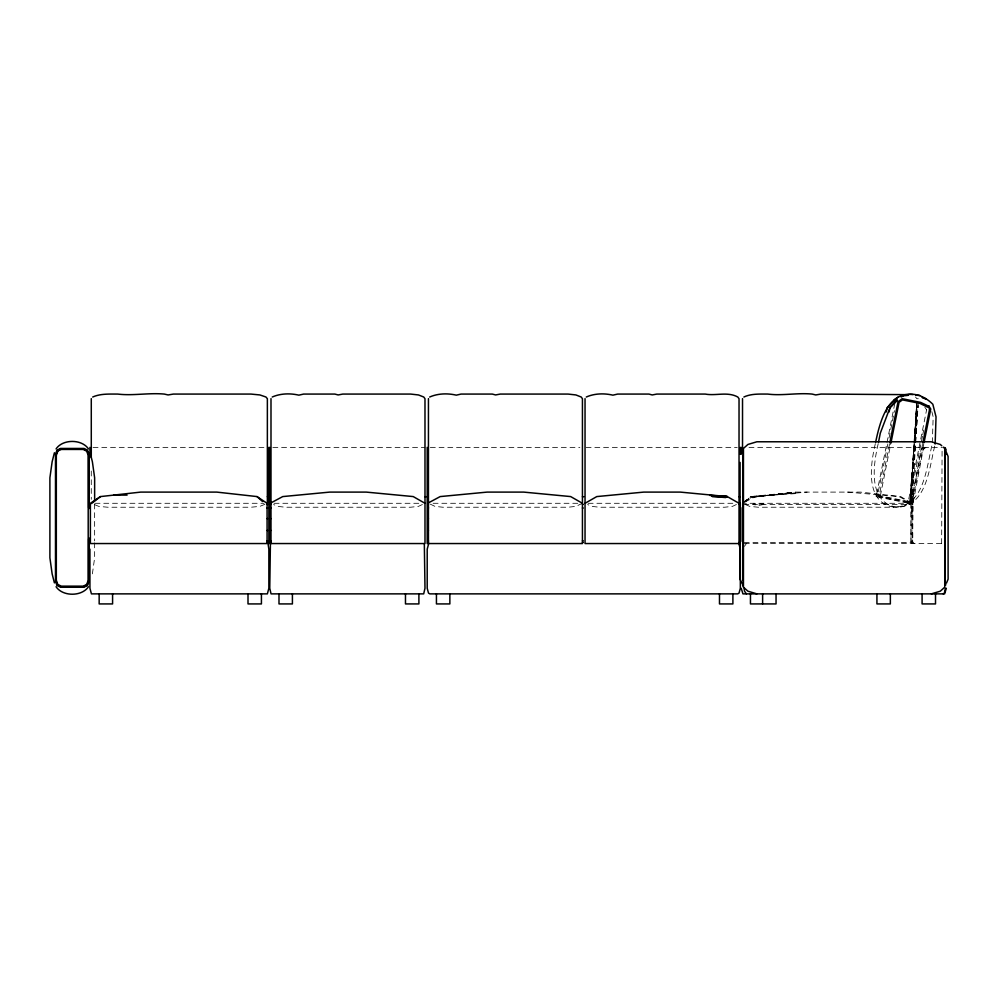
<?xml version="1.0" encoding="UTF-8"?>
<svg xmlns="http://www.w3.org/2000/svg" width="998" height="998" viewBox="0 0 998 998"><rect width="100%" height="100%" fill="white"/><g stroke="black" fill="none" stroke-linecap="round" stroke-linejoin="round"><path stroke-width="0.75" stroke-dasharray="4.99 3.74" d="M911.798 501.969L910.376 501.969L910.376 494.521L914.43 444.409M911.798 494.521L911.798 496.717L910.376 496.705M745.369 504.514L749.635 506.36L758.181 507.234L894.732 507.234L903.265 506.36L910.376 503.291L910.376 494.521M915.278 439.769L916.863 408.98M916.351 425.834L916.863 402.743M932.332 442.625L933.167 416.877L931.745 411.263M916.713 404.739L914.555 443.062M911.91 513.346L913.881 493.411M916.863 409.854L910.376 501.969L914.205 441.652M914.305 440.106L916.763 401.446M910.376 501.969L916.863 402.331L914.555 442.9M910.376 494.734L916.75 403.878M911.798 494.734L918.073 405.413M910.376 503.291L915.166 441.328M910.376 495.831L914.43 444.621M92.39 573.862L94.635 557.845L94.635 542.45M875.346 443.661C870.281 464.968 864.817 503.316 894.57 507.234C924.697 506.098 926.518 466.103 932.294 444.073M878.215 443.661C873.15 464.968 867.674 503.316 897.427 507.234C926.992 506.223 929.275 467.338 934.852 445.582M922.464 436.188L909.041 503.291L876.144 496.705L894.832 403.292M887.833 443.973L877.454 495.831L908.168 501.969L926.643 409.592M889.018 438.06L894.495 410.64M911.923 543.548L911.91 503.291L879.013 496.705L889.53 444.11M880.361 495.831L890.703 443.973M922.763 434.666L923.674 430.088M922.539 444.422L911.024 501.969L880.323 495.831M847.327 492.101L898.998 496.58L911.923 503.291L923.799 443.811M876.144 496.705L876.618 494.521M879.013 496.705L879.488 494.521M744.458 546.343L746.404 543.548M922.639 449.611L925.371 447.366M941.638 543.548L942.087 449.587M745.281 501.37L750.87 496.58L795.606 492.101L860.463 492.101L900.72 496.58L911.91 503.291M743.048 502.443L750.87 496.58L795.606 492.862M743.048 503.179L750.87 497.69L791.127 492.55M744.483 501.695L750.87 497.69L795.606 492.101M745.119 501.944L755.461 496.58L807.133 492.101M923.3 447.366L921.054 449.611L911.436 503.341L910.999 541.303L911.436 542.887L912.783 543.548L912.783 503.291L742.537 503.291M422.379 504.514L418.461 506.36L410.627 507.234L285.353 507.234L277.519 506.36L273.602 504.514M582.433 503.291L575.908 506.36L568.074 507.234L442.8 507.234L434.966 506.36L429.751 503.903M736.412 504.514L732.507 506.36L724.673 507.234L599.399 507.234L591.565 506.36L587.647 504.514M264.882 504.314L259.904 506.36L250.96 507.234L107.697 507.234L98.74 506.36L93.762 504.314M925.895 447.366L923.162 449.611L913.008 503.341L912.422 541.303L913.083 542.887L914.667 543.548M763.894 503.291L758.268 504.402L753.128 503.291M763.894 504.402L758.268 505.524L753.128 504.402M795.606 493.611L750.87 496.58L754.875 496.418M918.285 398.701L916.863 398.701L915.515 397.017M916.863 407.221L918.285 407.221L916.863 406.136M93.051 447.366L265.755 447.366M272.866 447.366L424.986 447.366M430.325 447.366L579.875 447.366M586.113 447.366L737.223 447.366M748.999 447.366L942.249 447.366M95.035 503.291L263.971 503.291M274.101 503.291L421.867 503.291M433.107 503.291L579.314 503.291M588.146 503.291L734.366 503.291M743.735 504.402L910.787 504.402L910.787 542.425L743.51 542.425M911.923 504.402L912.783 504.402M911.923 508.019L912.783 508.019M911.923 540.841L912.783 540.841M911.923 542.425L912.783 542.425M744.321 543.548L944.619 543.548M914.143 543.548L912.559 542.887L911.91 541.303M924.834 407.221L926.581 409.854M918.285 402.394L911.798 503.291L911.798 495.831M94.635 503.965L94.635 540.916M91.28 471.019L91.28 499.337"/><path stroke-width="1.5" d="M935.151 444.073L936.037 416.877L932.831 404.252C924.659 396.056 912.022 390.63 901.157 397.017M946.329 588.271L944.619 593.872L742.936 593.872L741.227 588.271M945.455 588.271L944.333 593.124L943.222 593.872M875.645 442.151C879.712 422.865 887.409 391.228 912.983 394.597M878.514 442.151L880.323 433.107L889.979 407.671L896.99 399.949M886.249 411.962L887.11 407.671L893.909 401.046M889.118 411.962L889.979 407.671L896.765 401.046M889.804 442.9L898.05 401.683L902.192 398.701L920.643 402.394L929.013 406.348M890.877 443.237L899.061 402.331L902.454 399.899L919.832 403.367L927.691 407.221L928.876 406.136L930.772 408.98L924.061 442.538M922.813 443.075L929.45 409.854L928.876 406.136M270.408 544.297L269.759 588.271L271.057 593.872L423.688 593.872L424.986 588.271L424.337 544.297M54.403 452.755L52.133 461.787L49.9 477.805L49.9 557.845L52.133 573.862L54.403 582.894M57.797 451.196L56.325 455.412L56.325 580.225L57.797 584.454L61.327 586.2L83.196 586.2L86.739 584.454L88.198 580.225L88.198 455.412L86.739 451.196L83.196 449.449L61.327 449.449L57.635 451.009M88.622 507.733L88.622 454.913L87.15 450.697L83.62 448.95L60.915 448.95L57.373 450.697L55.913 454.913L55.913 580.736L57.373 584.953L60.915 586.699L83.62 586.699L87.15 584.953L88.622 580.736L88.622 538.795M946.428 583.194L948.1 579.189L948.1 456.46L946.428 452.456M428.516 544.297L427.206 549.137L427.206 588.271L428.516 593.124L429.826 593.872L737.722 593.872L739.031 593.124L740.329 588.271L740.329 549.137L739.031 544.297M56.063 448.925C62.712 438.933 81.824 438.933 88.473 448.925M88.473 586.724C81.824 596.717 62.712 596.717 56.063 586.724M91.504 503.541L100.449 496.58L140.706 492.101L216.753 492.101L257.01 496.58L267.077 503.291L267.077 543.548L90.381 543.548L90.381 503.291L100.449 496.58M895.181 401.683L897.252 400.198M894.121 399.949L898.3 397.017M585.04 503.291L596.779 496.58L643.76 492.101L680.299 492.101L727.28 496.58L739.031 503.291M272.229 397.017C280.463 393.399 290.168 393.137 298.851 395.158L303.617 394.073L334.841 394.073L338.16 394.946L342.788 394.073L410.627 394.073L418.461 394.946L423.751 397.017L424.986 398.701L424.986 543.548L270.209 543.548M429.676 397.017C437.91 393.399 447.615 393.137 456.298 395.158L461.064 394.073L492.288 394.073L495.607 394.946L500.235 394.073L568.074 394.073L575.908 394.946L581.198 397.017L582.433 398.701L582.433 543.548L427.655 543.548M586.275 397.017C594.509 393.399 604.214 393.137 612.897 395.158L617.662 394.073L648.887 394.073L652.205 394.946L656.834 394.073L705.249 394.073C715.815 396.069 727.592 391.378 737.796 397.017L739.031 398.701L739.031 543.548L585.04 543.548L585.04 398.639M743.872 397.017C751.294 393.549 759.703 394.11 767.687 394.073C782.12 395.932 797.34 392.651 812.123 394.073L815.778 394.946L820.917 394.073L906.82 394.647M92.689 397.017C100.524 393.536 109.293 394.11 117.677 394.073C132.859 395.932 148.777 392.651 164.296 394.073L168.088 394.946L173.378 394.073L250.96 394.073L259.904 394.946L265.967 397.017L267.364 398.701L267.364 503.291M742.4 584.641L743.036 584.454M742.599 585.14L743.248 584.953M931.321 593.872L940.278 591.203L944.744 587.198L944.744 448.451M902.604 395.657L905.411 395.295M905.46 395.657L908.267 395.295M113.772 495.095L127.108 495.095M270.209 503.291L282.746 496.58L329.714 492.101L366.254 492.101L413.234 496.58L424.986 503.291M427.655 503.291L440.18 496.58L487.161 492.101L523.701 492.101L570.681 496.58L582.433 503.291M267.077 504.402L267.738 504.402M270.209 504.402L270.994 504.402M427.655 504.402L428.441 504.402M582.433 504.402L583.219 504.402M739.031 504.402L739.805 504.402M270.209 507.757L270.994 507.757M427.655 507.757L428.441 507.757M267.077 508.019L267.738 508.019M270.209 508.019L270.994 508.019M427.655 508.019L428.441 508.019M582.433 508.019L583.219 508.019M267.077 518.611L267.738 518.611M270.209 518.611L270.994 518.611M427.655 518.611L428.441 518.611M267.077 530.462L267.738 530.462M270.209 530.462L270.994 530.462M427.655 530.462L428.441 530.462M267.077 540.841L267.738 540.841M270.209 540.841L270.994 540.841M427.655 540.841L428.441 540.841M582.433 540.841L583.219 540.841M270.209 541.303L270.994 541.303M427.655 541.303L428.441 541.303M267.077 542.425L267.738 542.425M270.209 542.425L270.994 542.425M427.655 542.425L428.441 542.425M582.433 542.425L583.219 542.425M739.031 542.425L739.805 542.425M739.031 496.705L740.329 496.717M582.433 496.705L583.73 496.717M424.986 496.705L426.283 496.717M267.364 496.705L268.861 496.717M709.628 495.345L727.28 496.58L712.048 496.418L725.758 497.565M711.524 496.181L727.28 496.58M915.727 395.258L919.807 395.383M742.4 451.009L743.036 451.196M945.168 584.454L945.805 584.641M945.593 585.14L944.956 584.953L944.956 448.95M756.871 593.872L747.926 591.203L743.448 587.198L743.448 448.451L747.926 444.447L756.871 441.777L931.321 441.777L940.278 444.447L941.738 445.757M923.175 398.015L925.944 398.888L922.127 397.441M943.734 447.366L945.318 448.027L945.979 449.611L945.979 454.277M943.222 447.366L944.794 448.027L945.455 449.611M746.404 593.872L744.458 591.078L744.159 588.271M257.01 496.58L262.599 501.545M741.776 583.194L740.092 579.189L740.092 462.423M268.113 544.297L268.861 549.137L268.861 588.271L267.364 593.872L91.429 593.872L89.932 588.271L89.932 549.137M90.119 452.755L92.39 461.787L94.635 477.805L94.635 500.896M935.513 593.872L935.513 603.927L922.09 603.927L922.09 593.872M890.353 593.872L890.353 603.927L876.93 603.927L876.93 593.872M776.045 593.872L776.045 603.927L750.459 603.927L750.459 593.872M762.622 593.872L762.622 603.927M743.248 448.95L743.248 586.699M743.036 455.412L743.036 580.225M742.524 398.639L742.524 453.217M741.227 447.366L741.227 454.277M740.803 507.757L740.803 541.303M740.329 447.366L740.329 454.277M740.329 503.341L740.329 507.633M740.329 541.303L740.329 543.548M732.894 593.872L732.894 603.927L719.483 603.927L719.483 593.872M449.861 593.872L449.861 603.927L436.438 603.927L436.438 593.872M428.441 398.639L428.441 543.548M427.206 447.366L427.206 543.548M418.898 593.872L418.898 603.927L405.475 603.927L405.475 593.872M292.414 593.872L292.414 603.927L278.991 603.927L278.991 593.872M270.994 398.639L270.994 543.548M269.759 447.366L269.759 543.548M268.861 447.366L268.861 543.548M261.426 593.872L261.426 603.927L248.003 603.927L248.003 593.872M112.587 593.872L112.587 603.927L99.164 603.927L99.164 593.872M91.28 398.639L91.28 457.645M89.932 447.366L89.932 454.14M89.034 508.568L89.034 454.414L87.575 450.198L84.044 448.451L60.491 448.451L56.961 450.198L55.489 454.414L55.489 581.235L56.961 585.452L60.491 587.198L84.044 587.198L87.575 585.452L89.034 581.235L89.034 537.947"/></g></svg>
